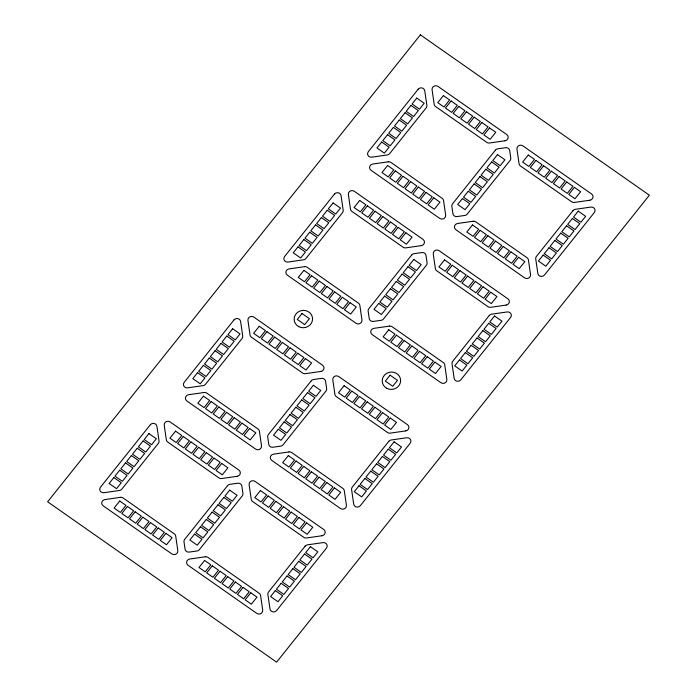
<?xml version="1.0" encoding="UTF-8"?>
<svg xmlns="http://www.w3.org/2000/svg" width="697" height="697" viewBox="0 0 697 697"><rect width="100%" height="100%" fill="white"/><g stroke="black" fill="none" stroke-linecap="round" stroke-linejoin="round"><path stroke-width="1.05" d="M420.387 34.85L47.631 501.796L276.613 662.15L649.369 195.204L420.387 34.85M150.325 424.752L100.455 487.22A3.694 3.468 -7.4 0 0 103.888 492.709L119.387 490.488A3.694 3.468 -7.4 0 0 121.827 489.111L158.306 443.414A3.694 3.468 -7.4 0 0 159.029 440.835L156.912 426.285A3.694 3.468 -7.4 0 0 150.325 424.752M234.026 319.897L184.156 382.374A3.694 3.468 -7.4 0 0 187.589 387.854L203.088 385.633A3.694 3.468 -7.4 0 0 205.528 384.265L242.007 338.568A3.694 3.468 -7.4 0 0 242.73 335.989L240.613 321.43A3.694 3.468 -7.4 0 0 234.026 319.897M334.473 194.071L284.594 256.548A3.694 3.468 -7.4 0 0 288.035 262.037L303.535 259.815A3.694 3.468 -7.4 0 0 305.974 258.439L342.454 212.742A3.694 3.468 -7.4 0 0 343.168 210.163L341.06 195.604A3.694 3.468 -7.4 0 0 334.473 194.071M418.174 89.225L368.304 151.693A3.694 3.468 -7.4 0 0 371.736 157.182L387.236 154.961A3.694 3.468 -7.4 0 0 389.675 153.584L426.155 107.887A3.694 3.468 -7.4 0 0 426.869 105.308L424.761 90.758A3.694 3.468 -7.4 0 0 418.174 89.225M113.855 477.55L109.115 483.474L116.521 488.658L121.252 482.733L113.855 477.55M119.701 470.222L114.97 476.147L122.367 481.331L127.098 475.406L119.701 470.222M125.547 462.895L120.816 468.828L128.213 474.004L132.944 468.079L125.547 462.895M131.393 455.568L126.662 461.501L134.059 466.676L138.79 460.752L131.393 455.568M137.239 448.249L132.508 454.174L139.905 459.358L144.645 453.425L137.239 448.249M143.094 440.922L138.363 446.847L145.76 452.031L150.491 446.097L143.094 440.922M148.94 433.595L144.209 439.519L151.606 444.703L156.337 438.779L148.94 433.595M197.556 372.695L192.825 378.628L200.222 383.803L204.953 377.879L197.556 372.695M203.402 365.367L198.671 371.301L206.068 376.476L210.799 370.551L203.402 365.367M209.248 358.049L204.517 363.973L211.914 369.157L216.645 363.224L209.248 358.049M215.094 350.722L210.363 356.646L217.76 361.83L222.491 355.897L215.094 350.722M220.949 343.394L216.209 349.319L223.615 354.503L228.346 348.578L220.949 343.394M226.795 336.067L222.064 341.992L229.461 347.176L234.192 341.251L226.795 336.067M232.641 328.74L227.91 334.673L235.307 339.848L240.038 333.924L232.641 328.74M297.994 246.877L293.263 252.802L300.66 257.986L305.391 252.053L297.994 246.877M303.84 239.55L299.109 245.475L306.506 250.659L311.245 244.725L303.84 239.55M309.695 232.223L304.964 238.147L312.361 243.331L317.091 237.407L309.695 232.223M315.541 224.896L310.81 230.82L318.207 236.004L322.938 230.08L315.541 224.896M321.387 217.569L316.656 223.502L324.053 228.677L328.784 222.752L321.387 217.569M327.233 210.241L322.502 216.175L329.899 221.35L334.638 215.425L327.233 210.241M333.088 202.923L328.348 208.847L335.754 214.031L340.485 208.098L333.088 202.923M381.695 142.022L376.964 147.947L384.361 153.131L389.1 147.198L381.695 142.022M387.549 134.695L382.819 140.62L390.215 145.804L394.946 139.879L387.549 134.695M393.396 127.368L388.665 133.301L396.062 138.476L400.792 132.552L393.396 127.368M399.242 120.041L394.511 125.974L401.908 131.149L406.639 125.225L399.242 120.041M405.088 112.722L400.357 118.647L407.754 123.831L412.485 117.898L405.088 112.722M410.942 105.395L406.203 111.32L413.609 116.504L418.339 110.57L410.942 105.395M416.789 98.068L412.058 103.992L419.455 109.176L424.185 103.243L416.789 98.068M119.745 501.03L114.116 508.078L120.346 512.434L125.965 505.386L119.745 501.03M175.548 431.129L169.92 438.178L176.141 442.534L181.769 435.486L175.548 431.129M203.446 396.175L197.817 403.223L204.047 407.579L209.666 400.54L203.446 396.175M259.249 326.274L253.621 333.323L259.85 337.679L265.47 330.631L259.249 326.274M303.892 270.358L298.264 277.397L304.484 281.762L310.113 274.714L303.892 270.358M359.687 200.448L354.067 207.497L360.288 211.853L365.916 204.813L359.687 200.448M387.593 165.503L381.965 172.551L388.185 176.907L393.814 169.859L387.593 165.503M443.397 95.602L437.768 102.642L443.989 107.007L449.617 99.959L443.397 95.602M127.438 506.414L121.809 513.462L128.03 517.819L133.658 510.77L127.438 506.414M183.233 436.514L177.613 443.562L183.834 447.918L189.462 440.87L183.233 436.514M211.139 401.568L205.51 408.608L211.74 412.972L217.359 405.924L211.139 401.568M266.942 331.659L261.314 338.707L267.535 343.063L273.163 336.024L266.942 331.659M311.576 275.742L305.957 282.79L312.178 287.147L317.806 280.098L311.576 275.742M367.38 205.842L361.76 212.881L367.981 217.246L373.609 210.198L367.38 205.842M395.286 170.887L389.658 177.935L395.879 182.292L401.507 175.243L395.286 170.887M451.081 100.987L445.461 108.035L451.682 112.391L457.31 105.343L451.081 100.987M135.122 511.798L129.503 518.847L135.723 523.203L141.352 516.163L135.122 511.798M190.926 441.898L185.306 448.946L191.527 453.303L197.155 446.263L190.926 441.898M218.832 406.952L213.204 413.992L219.424 418.357L225.053 411.308L218.832 406.952M274.627 337.052L269.007 344.091L275.228 348.456L280.856 341.408L274.627 337.052M319.27 281.126L313.65 288.175L319.871 292.531L325.499 285.482L319.27 281.126M375.073 211.226L369.445 218.274L375.674 222.631L381.294 215.582L375.073 211.226M402.971 176.271L397.351 183.32L403.572 187.676L409.2 180.636L402.971 176.271M458.774 106.371L453.155 113.419L459.375 117.776L464.995 110.727L458.774 106.371M302.019 313.502L297.279 319.435L304.685 324.61L309.416 318.686L302.019 313.502M142.815 517.191L137.196 524.231L143.416 528.596L149.045 521.548L142.815 517.191M198.619 447.291L192.991 454.331L199.22 458.696L204.84 451.647L198.619 447.291M226.516 412.336L220.897 419.385L227.117 423.741L232.746 416.693L226.516 412.336M282.32 342.436L276.7 349.485L282.921 353.841L288.549 346.792L282.32 342.436M326.963 286.511L321.334 293.559L327.564 297.915L333.183 290.876L326.963 286.511M382.766 216.61L377.138 223.659L383.367 228.015L388.987 220.966L382.766 216.61M410.664 181.664L405.044 188.704L411.265 193.069L416.893 186.021L410.664 181.664M466.467 111.755L460.839 118.804L467.068 123.16L472.688 116.12L466.467 111.755M150.508 522.576L144.889 529.624L151.11 533.98L156.729 526.932L150.508 522.576M206.312 452.675L200.684 459.724L206.913 464.08L212.533 457.032L206.312 452.675M234.209 417.721L228.59 424.769L234.811 429.125L240.439 422.077L234.209 417.721M290.013 347.82L284.385 354.869L290.614 359.225L296.234 352.177L290.013 347.82M334.656 291.904L329.028 298.943L335.257 303.308L340.877 296.26L334.656 291.904M390.459 221.994L384.831 229.043L391.052 233.399L396.68 226.359L390.459 221.994M418.357 187.049L412.729 194.097L418.958 198.453L424.578 191.405L418.357 187.049M474.16 117.148L468.532 124.188L474.762 128.553L480.381 121.505L474.16 117.148M158.202 527.96L152.573 535.008L158.803 539.365L164.422 532.316L158.202 527.96M214.005 458.06L208.377 465.108L214.598 469.464L220.226 462.416L214.005 458.06M241.903 423.105L236.274 430.154L242.504 434.51L248.123 427.47L241.903 423.105M297.706 353.205L292.078 360.253L298.307 364.609L303.927 357.57L297.706 353.205M342.349 297.288L336.721 304.336L342.941 308.693L348.57 301.644L342.349 297.288M398.144 227.388L392.524 234.427L398.745 238.792L404.373 231.744L398.144 227.388M426.05 192.433L420.422 199.481L426.651 203.838L432.271 196.789L426.05 192.433M481.854 122.533L476.225 129.581L482.446 133.937L488.074 126.889L481.854 122.533M165.895 533.344L160.266 540.393L166.496 544.749L172.115 537.709L165.895 533.344M221.698 463.444L216.07 470.492L222.291 474.849L227.919 467.8L221.698 463.444M249.596 428.498L243.967 435.538L250.197 439.903L255.816 432.854L249.596 428.498M305.399 358.598L299.771 365.637L305.992 370.002L311.62 362.954L305.399 358.598M350.042 302.672L344.414 309.721L350.635 314.077L356.263 307.028L350.042 302.672M405.837 232.772L400.217 239.82L406.438 244.177L412.066 237.128L405.837 232.772M433.743 197.817L428.115 204.866L434.336 209.222L439.964 202.182L433.743 197.817M489.538 127.917L483.918 134.965L490.139 139.322L495.767 132.273L489.538 127.917M227.518 485.722L184.722 539.321A3.694 3.468 -7.4 0 0 184.008 541.9L185.062 549.184A3.694 3.468 -7.4 0 0 189.209 552.085L196.963 550.978A3.694 3.468 -7.4 0 0 199.403 549.602L242.199 496.003A3.694 3.468 -7.4 0 0 242.913 493.424L241.859 486.14A3.694 3.468 -7.4 0 0 237.703 483.239L229.958 484.345A3.694 3.468 -7.4 0 0 227.518 485.722M311.219 380.867L268.423 434.475A3.694 3.468 -7.4 0 0 267.709 437.054L268.763 444.329A3.694 3.468 -7.4 0 0 272.919 447.239L280.664 446.124A3.694 3.468 -7.4 0 0 283.104 444.756L325.9 391.148A3.694 3.468 -7.4 0 0 326.614 388.569L325.56 381.294A3.694 3.468 -7.4 0 0 321.413 378.384L313.659 379.49A3.694 3.468 -7.4 0 0 311.219 380.867M411.666 255.041L368.87 308.649A3.694 3.468 -7.4 0 0 368.155 311.228L369.21 318.503A3.694 3.468 -7.4 0 0 373.357 321.413L381.111 320.306A3.694 3.468 -7.4 0 0 383.55 318.93L426.337 265.322A3.694 3.468 -7.4 0 0 427.061 262.743L426.006 255.468A3.694 3.468 -7.4 0 0 421.851 252.558L414.096 253.673A3.694 3.468 -7.4 0 0 411.666 255.041M495.367 150.195L452.571 203.794A3.694 3.468 -7.4 0 0 451.856 206.373L452.911 213.657A3.694 3.468 -7.4 0 0 457.058 216.558L464.812 215.451A3.694 3.468 -7.4 0 0 467.251 214.075L510.047 160.476A3.694 3.468 -7.4 0 0 510.762 157.888L509.707 150.613A3.694 3.468 -7.4 0 0 505.552 147.703L497.806 148.818A3.694 3.468 -7.4 0 0 495.367 150.195M194.585 534.085L189.854 540.009L197.251 545.193L201.982 539.269L194.585 534.085M200.431 526.758L195.7 532.691L203.097 537.866L207.828 531.942L200.431 526.758M206.277 519.431L201.546 525.364L208.943 530.539L213.674 524.614L206.277 519.431M212.123 512.112L207.392 518.037L214.789 523.22L219.529 517.287L212.123 512.112M217.978 504.785L213.247 510.709L220.644 515.893L225.375 509.96L217.978 504.785M223.824 497.458L219.093 503.382L226.49 508.566L231.221 502.633L223.824 497.458M229.67 490.13L224.939 496.055L232.336 501.239L237.067 495.314L229.67 490.13M278.286 429.23L273.555 435.163L280.952 440.338L285.683 434.414L278.286 429.23M284.132 421.903L279.401 427.836L286.798 433.011L291.529 427.087L284.132 421.903M289.978 414.584L285.247 420.509L292.644 425.693L297.384 419.76L289.978 414.584M295.833 407.257L291.093 413.182L298.499 418.366L303.23 412.432L295.833 407.257M301.679 399.93L296.948 405.854L304.345 411.038L309.076 405.114L301.679 399.93M307.525 392.603L302.794 398.536L310.191 403.711L314.922 397.787L307.525 392.603M313.371 385.275L308.64 391.209L316.037 396.384L320.768 390.459L313.371 385.275M378.732 303.413L373.993 309.337L381.398 314.521L386.129 308.588L378.732 303.413M384.578 296.086L379.848 302.01L387.244 307.194L391.975 301.261L384.578 296.086M390.425 288.758L385.694 294.683L393.091 299.867L397.821 293.942L390.425 288.758M396.271 281.431L391.54 287.356L398.937 292.54L403.668 286.615L396.271 281.431M402.117 274.104L397.386 280.037L404.783 285.212L409.522 279.288L402.117 274.104M407.972 266.777L403.241 272.71L410.638 277.885L415.368 271.961L407.972 266.777M413.818 259.458L409.087 265.383L416.484 270.567L421.215 264.633L413.818 259.458M462.433 198.558L457.702 204.482L465.099 209.666L469.83 203.742L462.433 198.558M468.279 191.231L463.549 197.155L470.945 202.339L475.676 196.415L468.279 191.231M474.126 183.903L469.395 189.837L476.792 195.012L481.522 189.087L474.126 183.903M479.972 176.576L475.241 182.509L482.638 187.685L487.369 181.76L479.972 176.576M485.826 169.258L481.087 175.182L488.492 180.366L493.223 174.433L485.826 169.258M491.673 161.931L486.942 167.855L494.339 173.039L499.069 167.106L491.673 161.931M497.519 154.603L492.788 160.528L500.185 165.712L504.916 159.787L497.519 154.603M204.613 560.458L198.985 567.506L205.214 571.862L210.834 564.823L204.613 560.458M260.417 490.557L254.788 497.606L261.009 501.962L266.637 494.922L260.417 490.557M288.314 455.611L282.686 462.651L288.915 467.016L294.535 459.968L288.314 455.611M344.118 385.711L338.489 392.751L344.71 397.116L350.338 390.067L344.118 385.711M388.76 329.786L383.132 336.834L389.353 341.19L394.981 334.142L388.76 329.786M444.555 259.885L438.936 266.934L445.156 271.29L450.785 264.241L444.555 259.885M472.461 224.931L466.833 231.979L473.054 236.335L478.682 229.296L472.461 224.931M528.256 155.03L522.637 162.079L528.857 166.435L534.486 159.395L528.256 155.03M212.306 565.851L206.678 572.89L212.899 577.255L218.527 570.207L212.306 565.851M268.101 495.95L262.481 502.99L268.702 507.355L274.33 500.307L268.101 495.95M296.007 460.996L290.379 468.044L296.608 472.4L302.228 465.352L296.007 460.996M351.811 391.095L346.182 398.144L352.403 402.5L358.031 395.452L351.811 391.095M396.445 335.17L390.825 342.218L397.046 346.575L402.674 339.535L396.445 335.17M452.248 265.269L446.629 272.318L452.85 276.674L458.469 269.626L452.248 265.269M480.155 230.324L474.526 237.363L480.747 241.728L486.375 234.68L480.155 230.324M535.949 160.415L530.33 167.463L536.551 171.819L542.179 164.78L535.949 160.415M219.991 571.235L214.371 578.283L220.592 582.64L226.22 575.591L219.991 571.235M275.794 501.335L270.175 508.383L276.395 512.739L282.024 505.691L275.794 501.335M303.7 466.38L298.072 473.429L304.293 477.785L309.921 470.736L303.7 466.38M359.495 396.48L353.876 403.528L360.096 407.884L365.725 400.836L359.495 396.48M404.138 340.563L398.518 347.603L404.739 351.968L410.367 344.919L404.138 340.563M459.942 270.654L454.313 277.702L460.543 282.058L466.162 275.019L459.942 270.654M487.839 235.708L482.219 242.756L488.44 247.113L494.068 240.064L487.839 235.708M543.643 165.808L538.014 172.847L544.244 177.212L549.863 170.164L543.643 165.808M227.684 576.619L222.064 583.668L228.285 588.024L233.913 580.976L227.684 576.619M283.487 506.719L277.859 513.767L284.088 518.124L289.708 511.075L283.487 506.719M311.385 471.764L305.765 478.813L311.986 483.169L317.614 476.129L311.385 471.764M367.188 401.864L361.569 408.912L367.789 413.269L373.418 406.229L367.188 401.864M411.831 345.947L406.203 352.996L412.432 357.352L418.052 350.303L411.831 345.947M467.635 276.047L462.006 283.087L468.236 287.452L473.855 280.403L467.635 276.047M495.532 241.092L489.913 248.141L496.133 252.497L501.753 245.449L495.532 241.092M551.336 171.192L545.707 178.24L551.937 182.597L557.556 175.548L551.336 171.192M390.085 375.178L385.354 381.111L392.751 386.286L397.482 380.362L390.085 375.178M235.377 582.004L229.749 589.052L235.978 593.408L241.598 586.369L235.377 582.004M291.18 512.103L285.552 519.152L291.782 523.508L297.401 516.468L291.18 512.103M319.078 477.157L313.458 484.197L319.679 488.562L325.307 481.514L319.078 477.157M374.881 407.257L369.253 414.297L375.483 418.662L381.102 411.613L374.881 407.257M419.524 351.332L413.896 358.38L420.125 362.736L425.745 355.688L419.524 351.332M475.328 281.431L469.7 288.48L475.92 292.836L481.549 285.787L475.328 281.431M503.225 246.477L497.597 253.525L503.826 257.881L509.446 250.842L503.225 246.477M559.029 176.576L553.401 183.625L559.621 187.981L565.25 180.932L559.029 176.576M243.07 587.397L237.442 594.436L243.671 598.801L249.291 591.753L243.07 587.397M298.874 517.496L293.245 524.536L299.466 528.892L305.094 521.853L298.874 517.496M326.771 482.542L321.143 489.59L327.372 493.946L332.992 486.898L326.771 482.542M382.575 412.641L376.946 419.69L383.176 424.046L388.795 416.998L382.575 412.641M427.217 356.716L421.589 363.764L427.81 368.121L433.438 361.081L427.217 356.716M483.012 286.815L477.393 293.864L483.613 298.22L489.242 291.172L483.012 286.815M510.918 251.87L505.29 258.909L511.52 263.274L517.139 256.226L510.918 251.87M566.722 181.961L561.094 189.009L567.314 193.365L572.943 186.326L566.722 181.961M250.763 592.781L245.135 599.829L251.356 604.186L256.984 597.137L250.763 592.781M306.558 522.881L300.938 529.92L307.159 534.285L312.787 527.237L306.558 522.881M334.464 487.926L328.836 494.975L335.065 499.331L340.685 492.282L334.464 487.926M390.268 418.026L384.639 425.074L390.86 429.43L396.488 422.382L390.268 418.026M434.902 362.109L429.282 369.149L435.503 373.505L441.131 366.465L434.902 362.109M490.705 292.2L485.086 299.248L491.307 303.604L496.935 296.565L490.705 292.2M518.612 257.254L512.983 264.302L519.204 268.659L524.832 261.61L518.612 257.254M574.406 187.354L568.787 194.393L575.008 198.758L580.636 191.71L574.406 187.354M305.094 546.213L268.615 591.91A3.694 3.468 -7.4 0 0 267.892 594.489L270.009 609.039A3.694 3.468 -7.4 0 0 276.596 610.572L326.466 548.103A3.694 3.468 -7.4 0 0 323.033 542.614L307.534 544.836A3.694 3.468 -7.4 0 0 305.094 546.213M388.795 441.358L352.316 487.055A3.694 3.468 -7.4 0 0 351.602 489.634L353.71 504.192A3.694 3.468 -7.4 0 0 360.297 505.726L410.167 443.248A3.694 3.468 -7.4 0 0 406.734 437.76L391.235 439.981A3.694 3.468 -7.4 0 0 388.795 441.358M489.242 315.532L452.762 361.229A3.694 3.468 -7.4 0 0 452.039 363.808L454.148 378.366A3.694 3.468 -7.4 0 0 460.743 379.9L510.613 317.423A3.694 3.468 -7.4 0 0 507.181 311.942L491.673 314.164A3.694 3.468 -7.4 0 0 489.242 315.532M572.943 210.686L536.463 256.383A3.694 3.468 -7.4 0 0 535.74 258.962L537.857 273.512A3.694 3.468 -7.4 0 0 544.444 275.045L594.314 212.576A3.694 3.468 -7.4 0 0 590.882 207.087L575.382 209.309A3.694 3.468 -7.4 0 0 572.943 210.686M275.315 590.62L270.584 596.545L277.981 601.729L282.712 595.804L275.315 590.62M281.161 583.293L276.43 589.226L283.827 594.402L288.558 588.477L281.161 583.293M287.007 575.966L282.276 581.899L289.682 587.074L294.413 581.15L287.007 575.966M292.862 568.647L288.131 574.572L295.528 579.756L300.259 573.823L292.862 568.647M298.708 561.32L293.977 567.245L301.374 572.429L306.105 566.495L298.708 561.32M304.554 553.993L299.823 559.918L307.22 565.101L311.951 559.177L304.554 553.993M310.4 546.666L305.669 552.59L313.066 557.774L317.806 551.85L310.4 546.666M359.016 485.765L354.285 491.699L361.682 496.874L366.413 490.949L359.016 485.765M364.862 478.447L360.131 484.371L367.528 489.555L372.268 483.622L364.862 478.447M370.717 471.12L365.986 477.044L373.383 482.228L378.114 476.295L370.717 471.12M376.563 463.793L371.832 469.717L379.229 474.901L383.96 468.976L376.563 463.793M382.409 456.465L377.678 462.39L385.075 467.574L389.806 461.649L382.409 456.465M388.255 449.138L383.524 455.071L390.921 460.247L395.652 454.322L388.255 449.138M394.11 441.811L389.37 447.744L396.776 452.919L401.507 446.995L394.11 441.811M459.462 359.948L454.732 365.873L462.128 371.057L466.859 365.123L459.462 359.948M465.308 352.621L460.578 358.546L467.975 363.729L472.705 357.805L465.308 352.621M471.155 345.294L466.424 351.218L473.821 356.402L478.551 350.478L471.155 345.294M477.001 337.967L472.27 343.9L479.667 349.075L484.406 343.151L477.001 337.967M482.855 330.639L478.125 336.573L485.521 341.748L490.252 335.823L482.855 330.639M488.702 323.321L483.971 329.245L491.368 334.429L496.098 328.496L488.702 323.321M494.548 315.994L489.817 321.918L497.214 327.102L501.945 321.169L494.548 315.994M543.163 255.093L538.433 261.018L545.829 266.202L550.56 260.277L543.163 255.093M549.009 247.766L544.279 253.699L551.676 258.875L556.406 252.95L549.009 247.766M554.856 240.439L550.125 246.372L557.522 251.547L562.261 245.623L554.856 240.439M560.71 233.12L555.971 239.045L563.376 244.229L568.107 238.296L560.71 233.12M566.556 225.793L561.826 231.718L569.222 236.902L573.953 230.968L566.556 225.793M572.403 218.466L567.672 224.39L575.069 229.574L579.799 223.641L572.403 218.466M578.249 211.139L573.518 217.063L580.915 222.247L585.646 216.323L578.249 211.139M505.003 140.785L489.503 142.998A3.694 3.468 -7.4 0 1 486.767 142.371L435.599 106.536A3.694 3.468 -7.4 0 1 434.179 104.262L432.07 89.704A3.694 3.468 -7.4 0 1 437.96 86.384L506.736 134.556A3.694 3.468 -7.4 0 1 505.003 140.785M388.229 161.826L372.729 164.039A3.694 3.468 -7.4 0 0 370.996 170.268L439.772 218.44A3.694 3.468 -7.4 0 0 445.662 215.12L443.553 200.562A3.694 3.468 -7.4 0 0 442.125 198.288L390.965 162.453A3.694 3.468 -7.4 0 0 388.229 161.826M589.889 200.222L574.38 202.444A3.694 3.468 -7.4 0 1 571.653 201.808L520.485 165.982A3.694 3.468 -7.4 0 1 519.065 163.708L516.956 149.149A3.694 3.468 -7.4 0 1 522.837 145.83L591.622 194.001A3.694 3.468 -7.4 0 1 589.889 200.222M473.115 221.263L457.615 223.484A3.694 3.468 -7.4 0 0 455.882 229.714L524.623 277.859A3.694 3.468 -7.4 0 0 530.548 274.601L528.431 260.007A3.694 3.468 -7.4 0 0 527.01 257.733L475.842 221.899A3.694 3.468 -7.4 0 0 473.115 221.263M421.302 245.632L405.793 247.853A3.694 3.468 -7.4 0 1 403.066 247.217L351.898 211.391A3.694 3.468 -7.4 0 1 350.478 209.117L348.369 194.559A3.694 3.468 -7.4 0 1 354.25 191.239L423.035 239.411A3.694 3.468 -7.4 0 1 421.302 245.632M304.528 266.672L289.028 268.894A3.694 3.468 -7.4 0 0 287.295 275.123L356.071 323.286A3.694 3.468 -7.4 0 0 361.961 319.967L359.852 305.417A3.694 3.468 -7.4 0 0 358.424 303.143L307.264 267.308A3.694 3.468 -7.4 0 0 304.528 266.672M506.188 305.077L490.679 307.299A3.694 3.468 -7.4 0 1 487.952 306.663L436.784 270.828A3.694 3.468 -7.4 0 1 435.364 268.563L433.255 254.004A3.694 3.468 -7.4 0 1 439.136 250.685L507.921 298.847A3.694 3.468 -7.4 0 1 506.188 305.077M389.414 326.118L373.914 328.339A3.694 3.468 -7.4 0 0 372.172 334.569L440.922 382.714A3.694 3.468 -7.4 0 0 446.847 379.447L444.73 364.853A3.694 3.468 -7.4 0 0 443.309 362.588L392.141 326.754A3.694 3.468 -7.4 0 0 389.414 326.118M320.855 371.457L305.356 373.679A3.694 3.468 -7.4 0 1 302.629 373.043L251.46 337.209A3.694 3.468 -7.4 0 1 250.04 334.935L247.923 320.385A3.694 3.468 -7.4 0 1 253.813 317.065L322.589 365.228A3.694 3.468 -7.4 0 1 320.855 371.457M204.09 392.498L188.582 394.72A3.694 3.468 -7.4 0 0 186.848 400.949L255.633 449.112A3.694 3.468 -7.4 0 0 261.514 445.792L259.406 431.234A3.694 3.468 -7.4 0 0 257.986 428.96L206.817 393.134A3.694 3.468 -7.4 0 0 204.09 392.498M405.741 430.903L390.242 433.125A3.694 3.468 -7.4 0 1 387.506 432.488L336.346 396.654A3.694 3.468 -7.4 0 1 334.917 394.38L332.809 379.83A3.694 3.468 -7.4 0 1 338.698 376.511L407.475 424.673A3.694 3.468 -7.4 0 1 405.741 430.903M288.967 451.944L273.468 454.165A3.694 3.468 -7.4 0 0 271.734 460.386L340.485 508.531A3.694 3.468 -7.4 0 0 346.409 505.273L344.292 490.679A3.694 3.468 -7.4 0 0 342.863 488.405L291.703 452.58A3.694 3.468 -7.4 0 0 288.967 451.944M237.154 476.312L221.655 478.534A3.694 3.468 -7.4 0 1 218.919 477.898L167.759 442.064A3.694 3.468 -7.4 0 1 166.33 439.79L164.222 425.231A3.694 3.468 -7.4 0 1 170.112 421.912L238.888 470.083A3.694 3.468 -7.4 0 1 237.154 476.312M120.381 497.353L104.881 499.575A3.694 3.468 -7.4 0 0 103.147 505.795L171.924 553.967A3.694 3.468 -7.4 0 0 177.813 550.647L175.705 536.089A3.694 3.468 -7.4 0 0 174.285 533.815L123.116 497.989A3.694 3.468 -7.4 0 0 120.381 497.353M322.04 535.749L306.532 537.971A3.694 3.468 -7.4 0 1 303.805 537.335L252.636 501.509A3.694 3.468 -7.4 0 1 251.216 499.235L249.108 484.676A3.694 3.468 -7.4 0 1 254.989 481.357L323.774 529.528A3.694 3.468 -7.4 0 1 322.04 535.749M205.266 556.79L189.767 559.011A3.694 3.468 -7.4 0 0 188.033 565.241L256.784 613.386A3.694 3.468 -7.4 0 0 262.699 610.128L260.591 595.534A3.694 3.468 -7.4 0 0 259.162 593.26L208.002 557.426A3.694 3.468 -7.4 0 0 205.266 556.79M386.844 388.334A9.227 8.669 -7.4 0 0 400.636 380.562A9.227 8.669 -7.4 0 0 386.774 373.313A9.227 8.669 -7.4 0 0 386.844 388.334M298.778 326.658A9.227 8.669 -7.4 0 0 312.57 318.886A9.227 8.669 -7.4 0 0 298.699 311.637A9.227 8.669 -7.4 0 0 298.778 326.658"/></g></svg>
